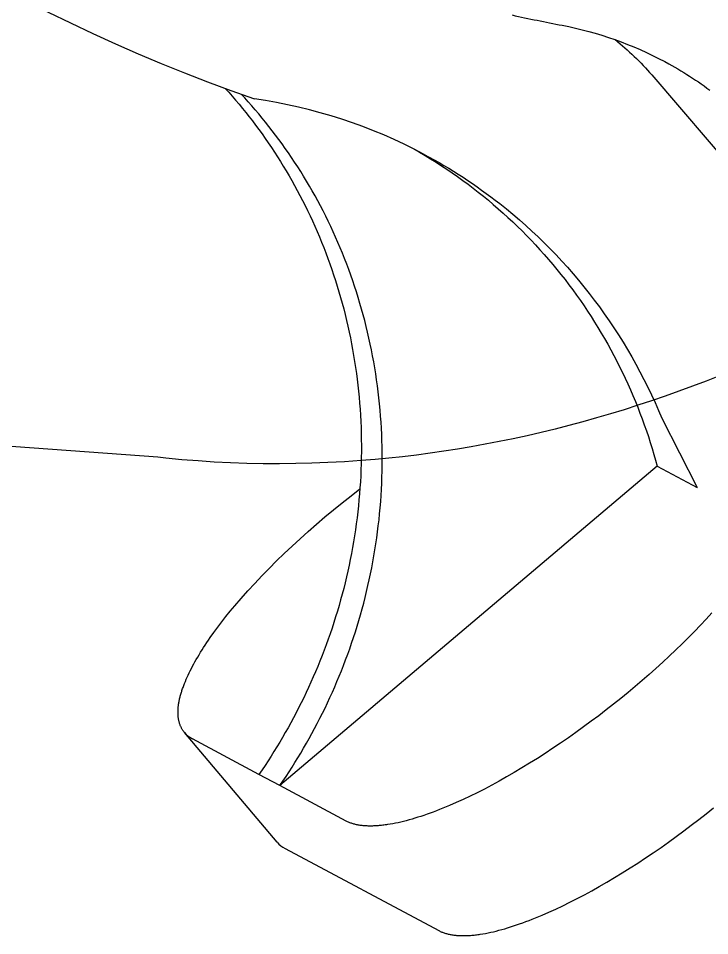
# Model space of a CAD drawing. Header units: millimetres. Extents: x -1838618 to -1600818, y -1770412 to -1553248.
# Drawn here: x -1654019 to -1653406, y -1649634 to -1648821 of the extents above; entities that cross this region are included whole.
import ezdxf

# ---------------------------------------------------------------- set-up
doc = ezdxf.new("R2010")
doc.units = ezdxf.units.MM
doc.header["$LTSCALE"] = 100
doc.linetypes.add('DASHED', pattern=[0.75, 0.5, -0.25])
doc.layers.add('ANCHOR_MOUTH_SURFACE_-_VISIBLE', color=164, linetype='Continuous')

msp = doc.modelspace()

# ---------------------------------------------------------------- linework, layer by layer
at = {"color": 6, "linetype": 'Continuous', "ltscale": 37.9909}
msp.add_line((-1653895.22, -1649209.63), (-1655006.05, -1649128.41), dxfattribs=at)
at = {"layer": 'ANCHOR_MOUTH_SURFACE_-_VISIBLE', "color": 6}
for p, q in [((-1653446.28, -1648859.01), (-1653446.26, -1648859.01)), ((-1653659.25, -1648941.24), (-1653659.21, -1648941.26)), ((-1653452.93, -1649217.55), (-1653787.11, -1649500.53)), ((-1653452.93, -1649217.53), (-1653417.43, -1649236.51)), ((-1653789.48, -1649550.67), (-1653871.53, -1649453.54)), ((-1653805.62, -1649490.64), (-1653864.4, -1649459.22)), ((-1653787.11, -1649500.53), (-1653805.62, -1649490.64)), ((-1653728.33, -1649531.95), (-1653787.11, -1649500.53)), ((-1653782.35, -1649556.35), (-1653646.28, -1649629.08))]:
    msp.add_line(p, q, dxfattribs=at)
for points in [[(-1654031.49, -1648795.02), (-1654012, -1648805.22), (-1653992.37, -1648815.15), (-1653972.6, -1648824.81), (-1653952.69, -1648834.19), (-1653932.64, -1648843.29), (-1653912.46, -1648852.12), (-1653892.14, -1648860.66), (-1653871.7, -1648868.92), (-1653851.13, -1648876.9), (-1653830.44, -1648884.59), (-1653809.62, -1648892)], [(-1653446.26, -1648859.01), (-1653442.66, -1648860.97), (-1653439.98, -1648862.47), (-1653437.31, -1648863.99), (-1653434.66, -1648865.53), (-1653432.02, -1648867.11), (-1653429.39, -1648868.71), (-1653426.78, -1648870.33), (-1653424.19, -1648871.99), (-1653421.61, -1648873.67), (-1653419.04, -1648875.37), (-1653416.5, -1648877.1), (-1653413.96, -1648878.85), (-1653411.45, -1648880.64), (-1653408.95, -1648882.44), (-1653406.47, -1648884.27)], [(-1653835.52, -1648882.73), (-1653832.42, -1648886.19), (-1653829.35, -1648889.69), (-1653826.3, -1648893.24), (-1653823.27, -1648896.82), (-1653820.27, -1648900.46), (-1653817.3, -1648904.14), (-1653814.36, -1648907.86), (-1653811.45, -1648911.62), (-1653808.56, -1648915.43), (-1653805.71, -1648919.29), (-1653802.89, -1648923.18), (-1653800.1, -1648927.12), (-1653797.34, -1648931.1), (-1653794.62, -1648935.12), (-1653791.93, -1648939.19), (-1653789.27, -1648943.29), (-1653786.65, -1648947.44), (-1653784.07, -1648951.63), (-1653781.52, -1648955.86), (-1653779.01, -1648960.13), (-1653776.54, -1648964.43), (-1653774.11, -1648968.78), (-1653771.72, -1648973.16), (-1653769.37, -1648977.59), (-1653767.07, -1648982.05), (-1653764.8, -1648986.54), (-1653762.58, -1648991.08), (-1653760.4, -1648995.65), (-1653758.26, -1649000.25), (-1653756.17, -1649004.89), (-1653754.12, -1649009.56), (-1653752.13, -1649014.27), (-1653750.17, -1649019.01), (-1653748.27, -1649023.78), (-1653746.41, -1649028.58), (-1653744.6, -1649033.41), (-1653742.84, -1649038.28), (-1653741.13, -1649043.17), (-1653739.47, -1649048.09), (-1653737.86, -1649053.03), (-1653736.3, -1649058.01), (-1653734.8, -1649063.01), (-1653733.34, -1649068.03), (-1653731.94, -1649073.08), (-1653730.59, -1649078.16), (-1653729.29, -1649083.25), (-1653728.05, -1649088.37), (-1653726.86, -1649093.51), (-1653725.73, -1649098.67), (-1653724.65, -1649103.84), (-1653723.63, -1649109.04), (-1653722.66, -1649114.25), (-1653721.75, -1649119.48), (-1653720.9, -1649124.73), (-1653720.1, -1649129.99), (-1653719.36, -1649135.26), (-1653718.67, -1649140.54), (-1653718.04, -1649145.84), (-1653717.47, -1649151.15), (-1653716.96, -1649156.47), (-1653716.5, -1649161.79), (-1653716.1, -1649167.13), (-1653715.76, -1649172.47), (-1653715.48, -1649177.81), (-1653715.25, -1649183.17), (-1653715.08, -1649188.52), (-1653714.97, -1649193.88), (-1653714.92, -1649199.24), (-1653714.93, -1649204.6), (-1653714.99, -1649209.96), (-1653715.11, -1649215.32), (-1653715.29, -1649220.68), (-1653715.53, -1649226.03), (-1653715.82, -1649231.38), (-1653716.17, -1649236.72), (-1653716.58, -1649242.06), (-1653717.04, -1649247.39), (-1653717.56, -1649252.72), (-1653718.14, -1649258.03), (-1653718.77, -1649263.34), (-1653719.46, -1649268.63), (-1653720.2, -1649273.91), (-1653721, -1649279.18), (-1653721.85, -1649284.44), (-1653722.76, -1649289.68), (-1653723.72, -1649294.91), (-1653724.73, -1649300.12), (-1653725.8, -1649305.31), (-1653726.92, -1649310.48), (-1653728.09, -1649315.64), (-1653729.32, -1649320.77), (-1653730.59, -1649325.89), (-1653731.92, -1649330.98), (-1653733.3, -1649336.06), (-1653734.72, -1649341.11), (-1653736.2, -1649346.13), (-1653737.72, -1649351.13), (-1653739.29, -1649356.11), (-1653740.91, -1649361.06), (-1653742.58, -1649365.98), (-1653744.29, -1649370.88), (-1653746.05, -1649375.74), (-1653747.86, -1649380.58), (-1653749.7, -1649385.39), (-1653751.6, -1649390.17), (-1653753.53, -1649394.92), (-1653755.51, -1649399.64), (-1653757.53, -1649404.33), (-1653759.59, -1649408.98), (-1653761.69, -1649413.6), (-1653763.83, -1649418.19), (-1653766.01, -1649422.74), (-1653768.23, -1649427.26), (-1653770.48, -1649431.75), (-1653772.78, -1649436.2), (-1653775.11, -1649440.61), (-1653777.47, -1649444.99), (-1653779.87, -1649449.33), (-1653782.3, -1649453.63), (-1653784.77, -1649457.9), (-1653787.27, -1649462.13), (-1653789.8, -1649466.32), (-1653792.36, -1649470.47), (-1653794.96, -1649474.58), (-1653797.58, -1649478.66), (-1653800.23, -1649482.69), (-1653802.91, -1649486.69), (-1653805.62, -1649490.64)], [(-1653787.11, -1649500.53), (-1653784.37, -1649496.54), (-1653781.66, -1649492.5), (-1653778.98, -1649488.42), (-1653776.33, -1649484.3), (-1653773.71, -1649480.13), (-1653771.12, -1649475.94), (-1653768.57, -1649471.7), (-1653766.04, -1649467.42), (-1653763.55, -1649463.1), (-1653761.1, -1649458.75), (-1653758.67, -1649454.35), (-1653756.29, -1649449.92), (-1653753.94, -1649445.46), (-1653751.62, -1649440.95), (-1653749.35, -1649436.42), (-1653747.11, -1649431.84), (-1653744.92, -1649427.23), (-1653742.76, -1649422.59), (-1653740.64, -1649417.91), (-1653738.57, -1649413.19), (-1653736.54, -1649408.45), (-1653734.55, -1649403.67), (-1653732.6, -1649398.86), (-1653730.7, -1649394.02), (-1653728.85, -1649389.15), (-1653727.04, -1649384.25), (-1653725.27, -1649379.32), (-1653723.55, -1649374.36), (-1653721.88, -1649369.38), (-1653720.26, -1649364.37), (-1653718.69, -1649359.33), (-1653717.16, -1649354.26), (-1653715.69, -1649349.17), (-1653714.27, -1649344.06), (-1653712.89, -1649338.92), (-1653711.57, -1649333.76), (-1653710.31, -1649328.58), (-1653709.09, -1649323.38), (-1653707.93, -1649318.16), (-1653706.82, -1649312.92), (-1653705.76, -1649307.67), (-1653704.76, -1649302.39), (-1653703.81, -1649297.1), (-1653702.92, -1649291.79), (-1653702.09, -1649286.47), (-1653701.31, -1649281.14), (-1653700.59, -1649275.79), (-1653699.92, -1649270.44), (-1653699.31, -1649265.07), (-1653698.76, -1649259.69), (-1653698.27, -1649254.3), (-1653697.83, -1649248.91), (-1653697.45, -1649243.51), (-1653697.13, -1649238.1), (-1653696.87, -1649232.69), (-1653696.67, -1649227.28), (-1653696.52, -1649221.86), (-1653696.44, -1649216.44), (-1653696.41, -1649211.02), (-1653696.44, -1649205.6), (-1653696.53, -1649200.18), (-1653696.68, -1649194.77), (-1653696.89, -1649189.36), (-1653697.16, -1649183.95), (-1653697.49, -1649178.55), (-1653697.88, -1649173.15), (-1653698.32, -1649167.77), (-1653698.83, -1649162.39), (-1653699.39, -1649157.02), (-1653700.01, -1649151.66), (-1653700.69, -1649146.32), (-1653701.43, -1649140.98), (-1653702.22, -1649135.66), (-1653703.08, -1649130.36), (-1653703.99, -1649125.07), (-1653704.96, -1649119.79), (-1653705.98, -1649114.54), (-1653707.06, -1649109.3), (-1653708.2, -1649104.08), (-1653709.39, -1649098.89), (-1653710.64, -1649093.71), (-1653711.95, -1649088.56), (-1653713.31, -1649083.42), (-1653714.72, -1649078.32), (-1653716.19, -1649073.24), (-1653717.71, -1649068.18), (-1653719.28, -1649063.15), (-1653720.91, -1649058.15), (-1653722.58, -1649053.17), (-1653724.31, -1649048.23), (-1653726.09, -1649043.31), (-1653727.92, -1649038.42), (-1653729.8, -1649033.57), (-1653731.72, -1649028.75), (-1653733.7, -1649023.96), (-1653735.72, -1649019.2), (-1653737.79, -1649014.48), (-1653739.91, -1649009.79), (-1653742.07, -1649005.14), (-1653744.28, -1649000.52), (-1653746.53, -1648995.95), (-1653748.83, -1648991.4), (-1653751.17, -1648986.9), (-1653753.55, -1648982.43), (-1653755.97, -1648978.01), (-1653758.44, -1648973.62), (-1653760.94, -1648969.27), (-1653763.48, -1648964.96), (-1653766.06, -1648960.69), (-1653768.68, -1648956.47), (-1653771.34, -1648952.29), (-1653774.03, -1648948.14), (-1653776.76, -1648944.04), (-1653779.52, -1648939.99), (-1653782.32, -1648935.97), (-1653785.15, -1648932), (-1653788.01, -1648928.08), (-1653790.9, -1648924.2), (-1653793.83, -1648920.36), (-1653796.78, -1648916.56), (-1653799.77, -1648912.82), (-1653802.78, -1648909.11), (-1653805.82, -1648905.45), (-1653808.89, -1648901.84), (-1653811.98, -1648898.27), (-1653815.1, -1648894.75), (-1653818.24, -1648891.28), (-1653821.41, -1648887.85)], [(-1653668.29, -1648936.54), (-1653663.36, -1648939.36), (-1653658.46, -1648942.25), (-1653653.59, -1648945.2), (-1653648.76, -1648948.23), (-1653643.95, -1648951.31), (-1653639.19, -1648954.47), (-1653634.46, -1648957.68), (-1653629.76, -1648960.96), (-1653625.11, -1648964.31), (-1653620.49, -1648967.71), (-1653615.92, -1648971.18), (-1653611.39, -1648974.71), (-1653606.9, -1648978.3), (-1653602.46, -1648981.94), (-1653598.06, -1648985.65), (-1653593.7, -1648989.42), (-1653589.4, -1648993.24), (-1653585.14, -1648997.12), (-1653580.93, -1649001.05), (-1653576.77, -1649005.04), (-1653572.67, -1649009.09), (-1653568.61, -1649013.18), (-1653564.61, -1649017.33), (-1653560.66, -1649021.52), (-1653556.77, -1649025.77), (-1653552.93, -1649030.07), (-1653549.15, -1649034.41), (-1653545.42, -1649038.8), (-1653541.76, -1649043.23), (-1653538.15, -1649047.71), (-1653534.59, -1649052.23), (-1653531.1, -1649056.8), (-1653527.67, -1649061.4), (-1653524.3, -1649066.04), (-1653520.99, -1649070.72), (-1653517.74, -1649075.44), (-1653514.56, -1649080.2), (-1653511.43, -1649084.99), (-1653508.37, -1649089.81), (-1653505.38, -1649094.66), (-1653502.44, -1649099.55), (-1653499.58, -1649104.46), (-1653496.77, -1649109.41), (-1653494.03, -1649114.38), (-1653491.36, -1649119.37), (-1653488.75, -1649124.39), (-1653486.2, -1649129.44), (-1653483.72, -1649134.5), (-1653481.31, -1649139.59), (-1653478.96, -1649144.7), (-1653476.67, -1649149.82), (-1653474.46, -1649154.97), (-1653472.3, -1649160.12), (-1653470.22, -1649165.29), (-1653468.2, -1649170.48), (-1653466.24, -1649175.68), (-1653464.35, -1649180.89), (-1653462.52, -1649186.1), (-1653460.76, -1649191.33), (-1653459.07, -1649196.56), (-1653457.44, -1649201.8), (-1653455.87, -1649207.05), (-1653454.37, -1649212.3), (-1653452.93, -1649217.55)], [(-1653659.21, -1648941.26), (-1653654.83, -1648943.64), (-1653650.47, -1648946.06), (-1653646.14, -1648948.53), (-1653641.83, -1648951.04), (-1653637.56, -1648953.6), (-1653633.31, -1648956.21), (-1653629.09, -1648958.87), (-1653624.9, -1648961.57), (-1653620.73, -1648964.32), (-1653616.6, -1648967.12), (-1653612.49, -1648969.96), (-1653608.42, -1648972.85), (-1653604.37, -1648975.78), (-1653600.36, -1648978.75), (-1653596.37, -1648981.78), (-1653592.42, -1648984.84), (-1653586.54, -1648989.53), (-1653580.74, -1648994.31), (-1653575.03, -1648999.19), (-1653569.4, -1649004.15), (-1653563.86, -1649009.2), (-1653558.4, -1649014.35), (-1653553.02, -1649019.57), (-1653547.73, -1649024.89), (-1653542.53, -1649030.28), (-1653537.41, -1649035.77), (-1653532.39, -1649041.33), (-1653527.45, -1649046.97), (-1653522.61, -1649052.7), (-1653517.85, -1649058.5), (-1653513.19, -1649064.38), (-1653508.62, -1649070.34), (-1653504.14, -1649076.37), (-1653499.76, -1649082.48), (-1653495.47, -1649088.66), (-1653491.28, -1649094.91), (-1653487.18, -1649101.23), (-1653483.18, -1649107.63), (-1653479.28, -1649114.09), (-1653475.47, -1649120.61), (-1653471.77, -1649127.21), (-1653468.17, -1649133.86), (-1653464.66, -1649140.58), (-1653461.26, -1649147.37), (-1653457.96, -1649154.21), (-1653454.77, -1649161.12), (-1653451.68, -1649168.08), (-1653448.69, -1649175.11), (-1653417.43, -1649236.51)], [(-1653715.04, -1649212.57), (-1653729.8, -1649213.58), (-1653744.57, -1649214.37), (-1653758.8, -1649214.92), (-1653773.04, -1649215.28), (-1653787.5, -1649215.42), (-1653801.95, -1649215.36), (-1653816.41, -1649215.07), (-1653830.86, -1649214.57), (-1653845.21, -1649213.86), (-1653859.56, -1649212.92), (-1653873.89, -1649211.78), (-1653888.19, -1649210.41), (-1653895.22, -1649209.63)], [(-1653871.53, -1649453.55), (-1653871.89, -1649453.11), (-1653872.24, -1649452.67), (-1653872.58, -1649452.21), (-1653872.9, -1649451.75), (-1653873.21, -1649451.28), (-1653873.51, -1649450.81), (-1653873.8, -1649450.32), (-1653874.08, -1649449.82), (-1653874.35, -1649449.32), (-1653874.6, -1649448.81), (-1653874.85, -1649448.29), (-1653875.08, -1649447.76), (-1653875.3, -1649447.23), (-1653875.51, -1649446.68), (-1653875.7, -1649446.13), (-1653875.89, -1649445.57), (-1653876.07, -1649445), (-1653876.23, -1649444.43), (-1653876.38, -1649443.85), (-1653876.52, -1649443.25), (-1653876.65, -1649442.66), (-1653876.77, -1649442.05), (-1653876.87, -1649441.43), (-1653876.97, -1649440.81), (-1653877.05, -1649440.18), (-1653877.12, -1649439.54), (-1653877.18, -1649438.9), (-1653877.23, -1649438.25), (-1653877.27, -1649437.58), (-1653877.3, -1649436.92), (-1653877.31, -1649436.24), (-1653877.31, -1649435.56), (-1653877.31, -1649434.87), (-1653877.29, -1649434.17), (-1653877.26, -1649433.47), (-1653877.22, -1649432.75), (-1653877.17, -1649432.04), (-1653877.1, -1649431.31), (-1653877.03, -1649430.58), (-1653876.94, -1649429.83), (-1653876.84, -1649429.09), (-1653876.74, -1649428.33), (-1653876.62, -1649427.57), (-1653876.49, -1649426.8), (-1653876.34, -1649426.03), (-1653876.19, -1649425.24), (-1653876.03, -1649424.45), (-1653875.85, -1649423.66), (-1653875.67, -1649422.86), (-1653875.47, -1649422.05), (-1653875.26, -1649421.23), (-1653875.04, -1649420.41), (-1653874.81, -1649419.58), (-1653874.57, -1649418.74), (-1653874.32, -1649417.9), (-1653874.06, -1649417.05), (-1653873.78, -1649416.19), (-1653873.5, -1649415.33), (-1653873.2, -1649414.46), (-1653872.89, -1649413.59), (-1653872.25, -1649411.82), (-1653871.56, -1649410.03), (-1653870.82, -1649408.21), (-1653870.05, -1649406.36), (-1653869.22, -1649404.5), (-1653868.36, -1649402.61), (-1653867.45, -1649400.69), (-1653866.5, -1649398.75), (-1653865.51, -1649396.79), (-1653864.47, -1649394.81), (-1653863.4, -1649392.81), (-1653862.27, -1649390.78), (-1653861.11, -1649388.73), (-1653859.9, -1649386.66), (-1653858.65, -1649384.57), (-1653857.36, -1649382.46), (-1653856.03, -1649380.32), (-1653854.65, -1649378.17), (-1653853.24, -1649376), (-1653851.78, -1649373.8), (-1653850.28, -1649371.59), (-1653848.73, -1649369.36), (-1653845.52, -1649364.84), (-1653842.15, -1649360.25), (-1653838.6, -1649355.59), (-1653834.9, -1649350.87), (-1653831.03, -1649346.07), (-1653827, -1649341.22), (-1653821.35, -1649334.63), (-1653815.49, -1649328.01), (-1653809.42, -1649321.39), (-1653803.15, -1649314.76), (-1653796.7, -1649308.13), (-1653790.08, -1649301.52), (-1653783.28, -1649294.92), (-1653776.33, -1649288.36), (-1653769.24, -1649281.82), (-1653762, -1649275.33), (-1653754.64, -1649268.89), (-1653747.16, -1649262.51), (-1653739.57, -1649256.19), (-1653731.88, -1649249.95), (-1653724.1, -1649243.79), (-1653716.24, -1649237.72)], [(-1653404.57, -1649347.54), (-1653409.56, -1649353), (-1653414.68, -1649358.47), (-1653419.94, -1649363.94), (-1653425.32, -1649369.42), (-1653430.84, -1649374.89), (-1653436.47, -1649380.36), (-1653442.22, -1649385.81), (-1653448.07, -1649391.25), (-1653454.03, -1649396.66), (-1653460.08, -1649402.05), (-1653466.23, -1649407.4), (-1653472.47, -1649412.72), (-1653478.79, -1649418), (-1653485.18, -1649423.24), (-1653491.65, -1649428.42), (-1653498.18, -1649433.55), (-1653504.77, -1649438.62), (-1653511.42, -1649443.62), (-1653518.11, -1649448.55), (-1653524.85, -1649453.41), (-1653531.63, -1649458.2), (-1653538.45, -1649462.9), (-1653545.29, -1649467.51), (-1653552.15, -1649472.02), (-1653559.03, -1649476.44), (-1653565.93, -1649480.76), (-1653572.79, -1649484.95), (-1653579.58, -1649488.99), (-1653586.3, -1649492.87), (-1653592.95, -1649496.6), (-1653599.51, -1649500.17), (-1653605.98, -1649503.58), (-1653612.36, -1649506.83), (-1653618.64, -1649509.92), (-1653624.82, -1649512.85), (-1653630.9, -1649515.62), (-1653636.86, -1649518.22), (-1653642.71, -1649520.65), (-1653645.59, -1649521.8), (-1653648.44, -1649522.91), (-1653651.26, -1649523.98), (-1653654.05, -1649525.01), (-1653656.8, -1649525.99), (-1653659.52, -1649526.93), (-1653662.21, -1649527.83), (-1653664.86, -1649528.68), (-1653667.48, -1649529.49), (-1653670.07, -1649530.25), (-1653672.62, -1649530.97), (-1653675.13, -1649531.65), (-1653677.6, -1649532.29), (-1653680.04, -1649532.87), (-1653682.44, -1649533.42), (-1653684.8, -1649533.92), (-1653687.12, -1649534.37), (-1653689.4, -1649534.78), (-1653691.64, -1649535.14), (-1653692.75, -1649535.31), (-1653693.84, -1649535.46), (-1653694.93, -1649535.6), (-1653696, -1649535.73), (-1653697.06, -1649535.85), (-1653698.12, -1649535.96), (-1653699.16, -1649536.06), (-1653700.19, -1649536.14), (-1653701.21, -1649536.21), (-1653702.22, -1649536.27), (-1653703.22, -1649536.32), (-1653704.21, -1649536.36), (-1653705.18, -1649536.39), (-1653706.15, -1649536.4), (-1653707.1, -1649536.4), (-1653708.04, -1649536.39), (-1653708.97, -1649536.37), (-1653709.89, -1649536.34), (-1653710.8, -1649536.29), (-1653711.7, -1649536.24), (-1653712.58, -1649536.17), (-1653713.46, -1649536.09), (-1653714.32, -1649536), (-1653715.17, -1649535.89), (-1653716, -1649535.78), (-1653716.83, -1649535.65), (-1653717.64, -1649535.51), (-1653718.44, -1649535.36), (-1653719.23, -1649535.19), (-1653720.01, -1649535.02), (-1653720.77, -1649534.83), (-1653721.52, -1649534.63), (-1653722.26, -1649534.42), (-1653722.99, -1649534.19), (-1653723.7, -1649533.95), (-1653724.4, -1649533.71), (-1653725.09, -1649533.44), (-1653725.76, -1649533.17), (-1653726.42, -1649532.88), (-1653727.07, -1649532.59), (-1653727.71, -1649532.28), (-1653728.33, -1649531.95)], [(-1653646.28, -1649629.08), (-1653645.66, -1649629.4), (-1653645.03, -1649629.71), (-1653644.38, -1649630.01), (-1653643.72, -1649630.3), (-1653643.04, -1649630.57), (-1653642.35, -1649630.83), (-1653641.65, -1649631.08), (-1653640.94, -1649631.32), (-1653640.21, -1649631.54), (-1653639.48, -1649631.76), (-1653638.72, -1649631.96), (-1653637.96, -1649632.14), (-1653637.18, -1649632.32), (-1653636.4, -1649632.48), (-1653635.6, -1649632.64), (-1653634.78, -1649632.78), (-1653633.96, -1649632.9), (-1653633.12, -1649633.02), (-1653632.27, -1649633.12), (-1653631.41, -1649633.22), (-1653630.54, -1649633.3), (-1653629.65, -1649633.37), (-1653628.76, -1649633.42), (-1653627.85, -1649633.47), (-1653626.93, -1649633.5), (-1653626, -1649633.52), (-1653625.05, -1649633.53), (-1653624.1, -1649633.53), (-1653623.14, -1649633.51), (-1653622.16, -1649633.49), (-1653621.17, -1649633.45), (-1653620.17, -1649633.4), (-1653619.16, -1649633.34), (-1653618.14, -1649633.27), (-1653617.11, -1649633.18), (-1653616.07, -1649633.09), (-1653615.02, -1649632.98), (-1653613.95, -1649632.86), (-1653612.88, -1649632.73), (-1653611.8, -1649632.59), (-1653610.7, -1649632.44), (-1653609.6, -1649632.27), (-1653607.35, -1649631.91), (-1653605.07, -1649631.5), (-1653602.75, -1649631.05), (-1653600.39, -1649630.55), (-1653597.99, -1649630), (-1653595.55, -1649629.41), (-1653593.08, -1649628.78), (-1653590.57, -1649628.1), (-1653588.02, -1649627.38), (-1653585.44, -1649626.62), (-1653582.82, -1649625.81), (-1653580.16, -1649624.96), (-1653577.47, -1649624.06), (-1653574.75, -1649623.12), (-1653572, -1649622.14), (-1653569.21, -1649621.11), (-1653566.39, -1649620.04), (-1653563.54, -1649618.93), (-1653560.66, -1649617.78), (-1653554.81, -1649615.35), (-1653548.85, -1649612.75), (-1653542.77, -1649609.99), (-1653536.59, -1649607.06), (-1653530.31, -1649603.97), (-1653523.93, -1649600.71), (-1653517.45, -1649597.3), (-1653510.89, -1649593.73), (-1653504.25, -1649590.01), (-1653497.53, -1649586.12), (-1653490.73, -1649582.09), (-1653483.87, -1649577.9), (-1653476.98, -1649573.58), (-1653470.09, -1649569.16), (-1653463.23, -1649564.65), (-1653456.39, -1649560.04), (-1653449.57, -1649555.34), (-1653442.79, -1649550.56), (-1653436.05, -1649545.7), (-1653429.36, -1649540.76), (-1653422.71, -1649535.76), (-1653416.12, -1649530.69), (-1653409.58, -1649525.57), (-1653403.12, -1649520.38)]]:
    msp.add_lwpolyline(points, dxfattribs=at)
for points in [[(-1653581.34, -1648817.73, 0.007349), (-1653537.12, -1648826.87, -0.075529), (-1653446.28, -1648859.01)], [(-1653490.26, -1648839.59, -0.048629), (-1653457.79, -1648870.83), (-1653307.23, -1649046.91), (-1653253.34, -1649100.71)]]:
    msp.add_lwpolyline(points, format="xyb", dxfattribs=at)
at = {"layer": 'ANCHOR_MOUTH_SURFACE_-_VISIBLE', "color": 3, "linetype": 'DASHED'}
msp.add_lwpolyline([(-1653397.63, -1649137.36), (-1653409.69, -1649142.13), (-1653421.81, -1649146.76), (-1653433.78, -1649151.18), (-1653445.8, -1649155.46), (-1653457.87, -1649159.61), (-1653469.98, -1649163.61), (-1653482.14, -1649167.48), (-1653494.34, -1649171.21), (-1653506.59, -1649174.8), (-1653518.87, -1649178.25), (-1653531.11, -1649181.52), (-1653543.38, -1649184.66), (-1653555.69, -1649187.65), (-1653568.03, -1649190.5), (-1653580.4, -1649193.19), (-1653592.81, -1649195.74), (-1653605.25, -1649198.15), (-1653617.71, -1649200.4), (-1653629.81, -1649202.43), (-1653641.93, -1649204.32), (-1653654.07, -1649206.07), (-1653666.23, -1649207.67), (-1653678.41, -1649209.12), (-1653690.61, -1649210.42), (-1653702.82, -1649211.57), (-1653715.04, -1649212.57)], dxfattribs=at)
at = {"layer": 'ANCHOR_MOUTH_SURFACE_-_VISIBLE', "color": 6}
for centre, radius, start, end in [((-1653874.23, -1649343.53), 456.12, 61.88009, 81.8578), ((-1653853.24, -1649437.87), 24.1, 220.59974, 242.40182), ((-1653771.19, -1649534.99), 24.1, 220.59961, 242.40208)]:
    msp.add_arc(centre, radius, start, end, dxfattribs=at)

doc.saveas('drawing.dxf')
